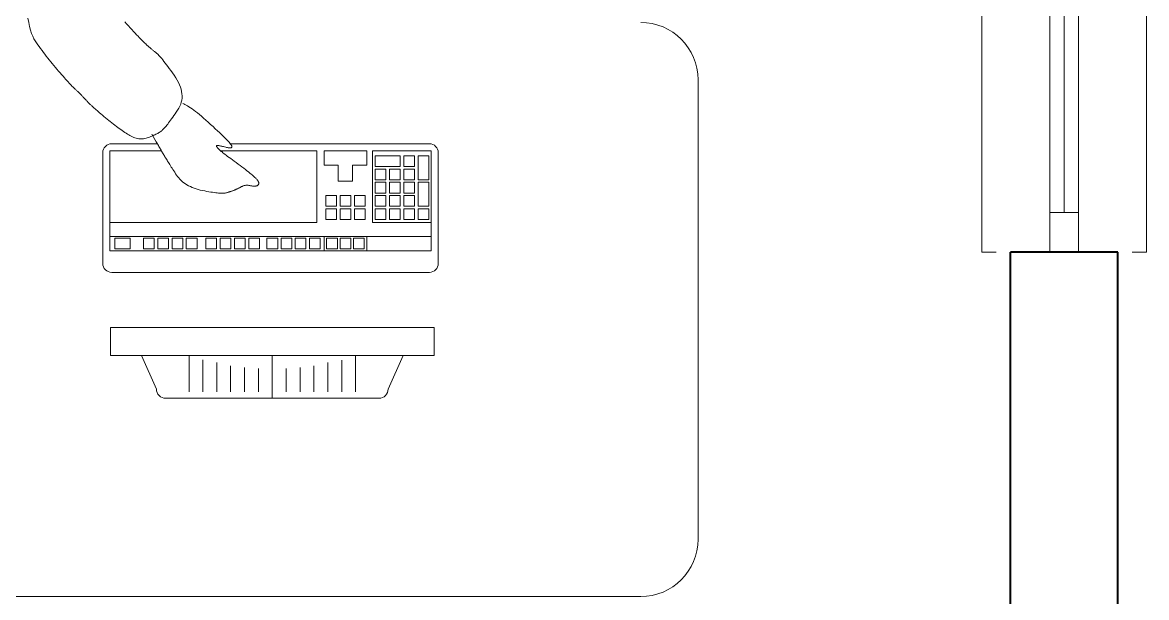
# Model space of a CAD drawing. Header units: millimetres. Extents: x 1393 to 3101, y -2944 to -480.
# Drawn here: x 2944.2 to 3101.1, y -1738 to -1657.8 of the extents above; entities that cross this region are included whole.
import ezdxf

# ---------------------------------------------------------------- set-up
doc = ezdxf.new("R2010")
doc.units = ezdxf.units.MM
for name, color, linetype, lineweight in [('DUVAR', 7, 'Continuous', 40), ('Pencere-kapı', 142, 'Continuous', 20), ('TEFRİŞ_İÇ', 224, 'Continuous', 13)]:
    doc.layers.add(name, color=color, linetype=linetype, lineweight=lineweight)

# ---------------------------------------------------------------- blocks, each defined once
blk = doc.blocks.new('safsf')
at = {"layer": 'Pencere-kapı', "linetype": 'Continuous', "flags": 128}
for points in [[(3080.053171, -1549.821931), (3078.053171, -1549.821931), (3078.053171, -1689.821931), (3080.053171, -1689.821931)], [(3091.553171, -1689.821931), (3091.553171, -1549.821931), (3087.553171, -1549.821931), (3087.553171, -1689.821931), (3091.553171, -1689.821931), (3091.553171, -1684.27463), (3087.553171, -1684.27463), (3089.553171, -1684.27463), (3089.553171, -1555.017708), (3087.553171, -1555.017708), (3091.553171, -1555.017708)], [(3099.053171, -1549.821931), (3101.053171, -1549.821931), (3101.053171, -1689.821931), (3099.053171, -1689.821931)]]:
    blk.add_lwpolyline(points, dxfattribs=at)
blk = doc.blocks.new('A$C22EE4B40')
at = {"layer": 'TEFRİŞ_İÇ', "linetype": 'Continuous'}
for p, q in [((1.02007, 1.353132), (0.079999, 1.353132)), ((1.10007, 0.632652), (1.10007, 1.273132)), ((0.357234, 1.076709), (0.654792, 1.076746)), ((0.389861, 1.017715), (0.389843, 1.067631)), ((0.409222, 1.023284), (0.409205, 1.067633)), ((0.428584, 1.026907), (0.428567, 1.067636)), ((0.447945, 1.031241), (0.447929, 1.067638)), ((0.467307, 1.033694), (0.46729, 1.06764)), ((0.486668, 1.03516), (0.486652, 1.067643)), ((0.506013, 1.076727), (0.506013, 1.01721)), ((0.50603, 1.035649), (0.506014, 1.067645)), ((0.525392, 1.035165), (0.525376, 1.067648)), ((0.544754, 1.033704), (0.544738, 1.06765)), ((0.564116, 1.031255), (0.5641, 1.067652)), ((0.583479, 1.026926), (0.583462, 1.067655)), ((0.602841, 1.023308), (0.602824, 1.067657)), ((0.622204, 1.017743), (0.622185, 1.067659)), ((0.323534, 1.017165), (0.344328, 1.0638)), ((0.688542, 1.01721), (0.667702, 1.063839)), ((0.281939, 0.901113), (0.725151, 0.901113)), ((0.26949, 0.888663), (0.26949, 0.734286)), ((0.737601, 0.888663), (0.737601, 0.734286)), ((0.279449, 0.871233), (0.727641, 0.871233)), ((0.279449, 0.871233), (0.279449, 0.731796)), ((0.286481, 0.868164), (0.30791, 0.868164)), ((0.286481, 0.853224), (0.286481, 0.868164)), ((0.30791, 0.853224), (0.30791, 0.868164)), ((0.326321, 0.853224), (0.326321, 0.868164)), ((0.326321, 0.868164), (0.34126, 0.868164)), ((0.34126, 0.853224), (0.34126, 0.868164)), ((0.34624, 0.853224), (0.34624, 0.868164)), ((0.34624, 0.868164), (0.36118, 0.868164)), ((0.36118, 0.853224), (0.36118, 0.868164)), ((0.36616, 0.853224), (0.36616, 0.868164)), ((0.36616, 0.868164), (0.3811, 0.868164)), ((0.3811, 0.853224), (0.3811, 0.868164)), ((0.38608, 0.853224), (0.38608, 0.868164)), ((0.38608, 0.868164), (0.401019, 0.868164)), ((0.401019, 0.853224), (0.401019, 0.868164)), ((0.413476, 0.853224), (0.413476, 0.868164)), ((0.413476, 0.868164), (0.428416, 0.868164)), ((0.428416, 0.853224), (0.428416, 0.868164)), ((0.433396, 0.853224), (0.433396, 0.868164)), ((0.433396, 0.868164), (0.448336, 0.868164)), ((0.448336, 0.853224), (0.448336, 0.868164)), ((0.453315, 0.853224), (0.453315, 0.868164)), ((0.453315, 0.868164), (0.468255, 0.868164)), ((0.468255, 0.853224), (0.468255, 0.868164)), ((0.473235, 0.868164), (0.488175, 0.868164)), ((0.473235, 0.853224), (0.473235, 0.868164)), ((0.488175, 0.853224), (0.488175, 0.868164)), ((0.498612, 0.853224), (0.498612, 0.868164)), ((0.498612, 0.868164), (0.513552, 0.868164)), ((0.513552, 0.853224), (0.513552, 0.868164)), ((0.518532, 0.853224), (0.518532, 0.868164)), ((0.518532, 0.868164), (0.533471, 0.868164)), ((0.533471, 0.853224), (0.533471, 0.868164)), ((0.537796, 0.853224), (0.537796, 0.868164)), ((0.552736, 0.868164), (0.537796, 0.868164)), ((0.552736, 0.853224), (0.552736, 0.868164)), ((0.557716, 0.853224), (0.557716, 0.868164)), ((0.572656, 0.868164), (0.557716, 0.868164)), ((0.572656, 0.853224), (0.572656, 0.868164)), ((0.578244, 0.871233), (0.578244, 0.851313)), ((0.581891, 0.868171), (0.596831, 0.868171)), ((0.581891, 0.853232), (0.581891, 0.868171)), ((0.596831, 0.853232), (0.596831, 0.868171)), ((0.61546, 0.86817), (0.60052, 0.86817)), ((0.60052, 0.85323), (0.60052, 0.86817)), ((0.61546, 0.85323), (0.61546, 0.86817)), ((0.634109, 0.868167), (0.619169, 0.868167)), ((0.619169, 0.853228), (0.619169, 0.868167)), ((0.634109, 0.853228), (0.634109, 0.868167)), ((0.638003, 0.871233), (0.638003, 0.851313)), ((0.727641, 0.871233), (0.727641, 0.731796)), ((0.279449, 0.851313), (0.727641, 0.851313)), ((0.286481, 0.853224), (0.30791, 0.853224)), ((0.326321, 0.853224), (0.34126, 0.853224)), ((0.34624, 0.853224), (0.36118, 0.853224)), ((0.36616, 0.853224), (0.3811, 0.853224)), ((0.38608, 0.853224), (0.401019, 0.853224)), ((0.413476, 0.853224), (0.428416, 0.853224)), ((0.433396, 0.853224), (0.448336, 0.853224)), ((0.453315, 0.853224), (0.468255, 0.853224)), ((0.473235, 0.853224), (0.488175, 0.853224)), ((0.498612, 0.853224), (0.513552, 0.853224)), ((0.518532, 0.853224), (0.533471, 0.853224)), ((0.552736, 0.853224), (0.537796, 0.853224)), ((0.572656, 0.853224), (0.557716, 0.853224)), ((0.581891, 0.853232), (0.596831, 0.853232)), ((0.61546, 0.85323), (0.60052, 0.85323)), ((0.634109, 0.853228), (0.619169, 0.853228)), ((0.279449, 0.831394), (0.568284, 0.831394)), ((0.568284, 0.831394), (0.568284, 0.731796)), ((0.6459, 0.831394), (0.727641, 0.831394)), ((0.6459, 0.831394), (0.6459, 0.731796)), ((0.580709, 0.81236), (0.580709, 0.8273)), ((0.580709, 0.8273), (0.595648, 0.8273)), ((0.595648, 0.81236), (0.595648, 0.8273)), ((0.600628, 0.81236), (0.600628, 0.8273)), ((0.600628, 0.8273), (0.615568, 0.8273)), ((0.615568, 0.81236), (0.615568, 0.8273)), ((0.620548, 0.81236), (0.620548, 0.8273)), ((0.620548, 0.8273), (0.635488, 0.8273)), ((0.635488, 0.81236), (0.635488, 0.8273)), ((0.649635, 0.8273), (0.664575, 0.8273)), ((0.649635, 0.81236), (0.649635, 0.8273)), ((0.664575, 0.81236), (0.664575, 0.8273)), ((0.669555, 0.8273), (0.684495, 0.8273)), ((0.669555, 0.81236), (0.669555, 0.8273)), ((0.684495, 0.81236), (0.684495, 0.8273)), ((0.689475, 0.8273), (0.704414, 0.8273)), ((0.689475, 0.81236), (0.689475, 0.8273)), ((0.704414, 0.81236), (0.704414, 0.8273)), ((0.709394, 0.8273), (0.724334, 0.8273)), ((0.709394, 0.81236), (0.709394, 0.8273)), ((0.724334, 0.81236), (0.724334, 0.8273)), ((0.580709, 0.81236), (0.595648, 0.81236)), ((0.580709, 0.808906), (0.595648, 0.808906)), ((0.580709, 0.793967), (0.580709, 0.808906)), ((0.595648, 0.793967), (0.595648, 0.808906)), ((0.600628, 0.81236), (0.615568, 0.81236)), ((0.600628, 0.808906), (0.615568, 0.808906)), ((0.600628, 0.793967), (0.600628, 0.808906)), ((0.615568, 0.793967), (0.615568, 0.808906)), ((0.620548, 0.81236), (0.635488, 0.81236)), ((0.620548, 0.808906), (0.635488, 0.808906)), ((0.620548, 0.793967), (0.620548, 0.808906)), ((0.635488, 0.793967), (0.635488, 0.808906)), ((0.649635, 0.81236), (0.664575, 0.81236)), ((0.649635, 0.793967), (0.649635, 0.808906)), ((0.649635, 0.808906), (0.664575, 0.808906)), ((0.664575, 0.793967), (0.664575, 0.808906)), ((0.669555, 0.81236), (0.684495, 0.81236)), ((0.669555, 0.793967), (0.669555, 0.808906)), ((0.669555, 0.808906), (0.684495, 0.808906)), ((0.684495, 0.793967), (0.684495, 0.808906)), ((0.689475, 0.81236), (0.704414, 0.81236)), ((0.689475, 0.793967), (0.689475, 0.808906)), ((0.689475, 0.808906), (0.704414, 0.808906)), ((0.704414, 0.793967), (0.704414, 0.808906)), ((0.709394, 0.81236), (0.724334, 0.81236)), ((0.709394, 0.808906), (0.724334, 0.808906)), ((0.709394, 0.775573), (0.709394, 0.808906)), ((0.724334, 0.775573), (0.724334, 0.808906)), ((0.399671, 0.784686), (0.396904, 0.783743)), ((0.402549, 0.78554), (0.399671, 0.784686)), ((0.405542, 0.786306), (0.402549, 0.78554)), ((0.408646, 0.786985), (0.405542, 0.786306)), ((0.411736, 0.787595), (0.408646, 0.786985)), ((0.414677, 0.788153), (0.411736, 0.787595)), ((0.417472, 0.788658), (0.414677, 0.788153)), ((0.42012, 0.78911), (0.417472, 0.788658)), ((0.422622, 0.789513), (0.42012, 0.78911)), ((0.424976, 0.789862), (0.422622, 0.789513)), ((0.427183, 0.790159), (0.424976, 0.789862)), ((0.429243, 0.790404), (0.427183, 0.790159)), ((0.431158, 0.790598), (0.429243, 0.790404)), ((0.432925, 0.79074), (0.431158, 0.790598)), ((0.434545, 0.79083), (0.432925, 0.79074)), ((0.436018, 0.790867), (0.434545, 0.79083)), ((0.437345, 0.790854), (0.436018, 0.790867)), ((0.438524, 0.790788), (0.437345, 0.790854)), ((0.439557, 0.79067), (0.438524, 0.790788)), ((0.440442, 0.7905), (0.439557, 0.79067)), ((0.441251, 0.790302), (0.440442, 0.7905)), ((0.442052, 0.790098), (0.441251, 0.790302)), ((0.442845, 0.789891), (0.442052, 0.790098)), ((0.44363, 0.789678), (0.442845, 0.789891)), ((0.444408, 0.789461), (0.44363, 0.789678)), ((0.445177, 0.789238), (0.444408, 0.789461)), ((0.445938, 0.789012), (0.445177, 0.789238)), ((0.446691, 0.788779), (0.445938, 0.789012)), ((0.447437, 0.788543), (0.446691, 0.788779)), ((0.448175, 0.788301), (0.447437, 0.788543)), ((0.448905, 0.788055), (0.448175, 0.788301)), ((0.449626, 0.787803), (0.448905, 0.788055)), ((0.450341, 0.787548), (0.449626, 0.787803)), ((0.451047, 0.787287), (0.450341, 0.787548)), ((0.451745, 0.787021), (0.451047, 0.787287)), ((0.452434, 0.78675), (0.451745, 0.787021)), ((0.453121, 0.786475), (0.452434, 0.78675)), ((0.453806, 0.786192), (0.453121, 0.786475)), ((0.454489, 0.785903), (0.453806, 0.786192)), ((0.455169, 0.785608), (0.454489, 0.785903)), ((0.455849, 0.785307), (0.455169, 0.785608)), ((0.456526, 0.785), (0.455849, 0.785307)), ((0.457203, 0.784686), (0.456526, 0.785)), ((0.457877, 0.784365), (0.457203, 0.784686)), ((0.458551, 0.784039), (0.457877, 0.784365)), ((0.580709, 0.793967), (0.595648, 0.793967)), ((0.600628, 0.793967), (0.615568, 0.793967)), ((0.620548, 0.793967), (0.635488, 0.793967)), ((0.649635, 0.793967), (0.664575, 0.793967)), ((0.649635, 0.790513), (0.664575, 0.790513)), ((0.649635, 0.775573), (0.649635, 0.790513)), ((0.664575, 0.775573), (0.664575, 0.790513)), ((0.669555, 0.793967), (0.684495, 0.793967)), ((0.669555, 0.790513), (0.684495, 0.790513)), ((0.669555, 0.775573), (0.669555, 0.790513)), ((0.684495, 0.775573), (0.684495, 0.790513)), ((0.689475, 0.793967), (0.704414, 0.793967)), ((0.689475, 0.790513), (0.704414, 0.790513)), ((0.689475, 0.775573), (0.689475, 0.790513)), ((0.704414, 0.775573), (0.704414, 0.790513)), ((0.375472, 0.769498), (0.373952, 0.767591)), ((0.377106, 0.771317), (0.375472, 0.769498)), ((0.378852, 0.773048), (0.377106, 0.771317)), ((0.380714, 0.774693), (0.378852, 0.773048)), ((0.382687, 0.776249), (0.380714, 0.774693)), ((0.384774, 0.777717), (0.382687, 0.776249)), ((0.386972, 0.779098), (0.384774, 0.777717)), ((0.389287, 0.780391), (0.386972, 0.779098)), ((0.391713, 0.781597), (0.389287, 0.780391)), ((0.394252, 0.782714), (0.391713, 0.781597)), ((0.396904, 0.783743), (0.394252, 0.782714)), ((0.459224, 0.783705), (0.458551, 0.784039)), ((0.459895, 0.783365), (0.459224, 0.783705)), ((0.460563, 0.783019), (0.459895, 0.783365)), ((0.461231, 0.782667), (0.460563, 0.783019)), ((0.461895, 0.782308), (0.461231, 0.782667)), ((0.46256, 0.781944), (0.461895, 0.782308)), ((0.463222, 0.781572), (0.46256, 0.781944)), ((0.463893, 0.781216), (0.463222, 0.781572)), ((0.464578, 0.780897), (0.463893, 0.781216)), ((0.465279, 0.780614), (0.464578, 0.780897)), ((0.465994, 0.780367), (0.465279, 0.780614)), ((0.466728, 0.780158), (0.465994, 0.780367)), ((0.467475, 0.779984), (0.466728, 0.780158)), ((0.468238, 0.779847), (0.467475, 0.779984)), ((0.469015, 0.779746), (0.468238, 0.779847)), ((0.46981, 0.779683), (0.469015, 0.779746)), ((0.470619, 0.779656), (0.46981, 0.779683)), ((0.471445, 0.779666), (0.470619, 0.779656)), ((0.472285, 0.779711), (0.471445, 0.779666)), ((0.473142, 0.779794), (0.472285, 0.779711)), ((0.474013, 0.779913), (0.473142, 0.779794)), ((0.4749, 0.780069), (0.474013, 0.779913)), ((0.475801, 0.780261), (0.4749, 0.780069)), ((0.476695, 0.780456), (0.475801, 0.780261)), ((0.477554, 0.780618), (0.476695, 0.780456)), ((0.478379, 0.78075), (0.477554, 0.780618)), ((0.479168, 0.780848), (0.478379, 0.78075)), ((0.479923, 0.780915), (0.479168, 0.780848)), ((0.480642, 0.780949), (0.479923, 0.780915)), ((0.481329, 0.780952), (0.480642, 0.780949)), ((0.480744, 0.767697), (0.481892, 0.768746)), ((0.481979, 0.780922), (0.481329, 0.780952)), ((0.481892, 0.768746), (0.482893, 0.769704)), ((0.482597, 0.780862), (0.481979, 0.780922)), ((0.483178, 0.780768), (0.482597, 0.780862)), ((0.482893, 0.769704), (0.483743, 0.77057)), ((0.483726, 0.780643), (0.483178, 0.780768)), ((0.484239, 0.780485), (0.483726, 0.780643)), ((0.483743, 0.77057), (0.484444, 0.771345)), ((0.484717, 0.780297), (0.484239, 0.780485)), ((0.484444, 0.771345), (0.484994, 0.772028)), ((0.48516, 0.780075), (0.484717, 0.780297)), ((0.484994, 0.772028), (0.485444, 0.772656)), ((0.485569, 0.779822), (0.48516, 0.780075)), ((0.485444, 0.772656), (0.485842, 0.773261)), ((0.485943, 0.779536), (0.485569, 0.779822)), ((0.485842, 0.773261), (0.486189, 0.773846)), ((0.486275, 0.779225), (0.485943, 0.779536)), ((0.486189, 0.773846), (0.486482, 0.77441)), ((0.486554, 0.778892), (0.486275, 0.779225)), ((0.486482, 0.77441), (0.486725, 0.774953)), ((0.486782, 0.778539), (0.486554, 0.778892)), ((0.486725, 0.774953), (0.486913, 0.775475)), ((0.486956, 0.778164), (0.486782, 0.778539)), ((0.486913, 0.775475), (0.487052, 0.775975)), ((0.48708, 0.777769), (0.486956, 0.778164)), ((0.487052, 0.775975), (0.487135, 0.776455)), ((0.487151, 0.777351), (0.48708, 0.777769)), ((0.487135, 0.776455), (0.48717, 0.776914)), ((0.48717, 0.776914), (0.487151, 0.777351)), ((0.598164, 0.774191), (0.618083, 0.774191)), ((0.598164, 0.774191), (0.598164, 0.751715)), ((0.618083, 0.774191), (0.618083, 0.751715)), ((0.649635, 0.775573), (0.664575, 0.775573)), ((0.649635, 0.772119), (0.664575, 0.772119)), ((0.649635, 0.75718), (0.649635, 0.772119)), ((0.664575, 0.75718), (0.664575, 0.772119)), ((0.669555, 0.775573), (0.684495, 0.775573)), ((0.669555, 0.772119), (0.684495, 0.772119)), ((0.669555, 0.75718), (0.669555, 0.772119)), ((0.684495, 0.75718), (0.684495, 0.772119)), ((0.689475, 0.775573), (0.704414, 0.775573)), ((0.689475, 0.772119), (0.704414, 0.772119)), ((0.689475, 0.75718), (0.689475, 0.772119)), ((0.704414, 0.75718), (0.704414, 0.772119)), ((0.709394, 0.775573), (0.724334, 0.775573)), ((0.709394, 0.772119), (0.724334, 0.772119)), ((0.709394, 0.738786), (0.709394, 0.772119)), ((0.724334, 0.738786), (0.724334, 0.772119)), ((0.365144, 0.754282), (0.364048, 0.752576)), ((0.366281, 0.756041), (0.365144, 0.754282)), ((0.367454, 0.75785), (0.366281, 0.756041)), ((0.368669, 0.75971), (0.367454, 0.75785)), ((0.369921, 0.761621), (0.368669, 0.75971)), ((0.371214, 0.763582), (0.369921, 0.761621)), ((0.372543, 0.765595), (0.371214, 0.763582)), ((0.373952, 0.767591), (0.372543, 0.765595)), ((0.461017, 0.752167), (0.463663, 0.754131)), ((0.463663, 0.754131), (0.466159, 0.756005)), ((0.466159, 0.756005), (0.468506, 0.757787)), ((0.468506, 0.757787), (0.470703, 0.759477)), ((0.470703, 0.759477), (0.47275, 0.761076)), ((0.47275, 0.761076), (0.474648, 0.762583)), ((0.474648, 0.762583), (0.476396, 0.763998)), ((0.476396, 0.763998), (0.477995, 0.765322)), ((0.477995, 0.765322), (0.479444, 0.766555)), ((0.479444, 0.766555), (0.480744, 0.767697)), ((0.649635, 0.75718), (0.664575, 0.75718)), ((0.649635, 0.753726), (0.684495, 0.753726)), ((0.649635, 0.738786), (0.649635, 0.753726)), ((0.669555, 0.75718), (0.684495, 0.75718)), ((0.684495, 0.738786), (0.684495, 0.753726)), ((0.689475, 0.75718), (0.704414, 0.75718)), ((0.689475, 0.753726), (0.704414, 0.753726)), ((0.689475, 0.738786), (0.689475, 0.753726)), ((0.704414, 0.738786), (0.704414, 0.753726)), ((0.355217, 0.738281), (0.35449, 0.737049)), ((0.35594, 0.739506), (0.355217, 0.738281)), ((0.356685, 0.740756), (0.35594, 0.739506)), ((0.357468, 0.742054), (0.356685, 0.740756)), ((0.35829, 0.743405), (0.357468, 0.742054)), ((0.359151, 0.744806), (0.35829, 0.743405)), ((0.360054, 0.746258), (0.359151, 0.744806)), ((0.360993, 0.74776), (0.360054, 0.746258)), ((0.361972, 0.749314), (0.360993, 0.74776)), ((0.362989, 0.750919), (0.361972, 0.749314)), ((0.364048, 0.752576), (0.362989, 0.750919)), ((0.440142, 0.736627), (0.441868, 0.737949)), ((0.441868, 0.737949), (0.443746, 0.739373)), ((0.443746, 0.739373), (0.445776, 0.740902)), ((0.445776, 0.740902), (0.44796, 0.742535)), ((0.44796, 0.742535), (0.450296, 0.744273)), ((0.450296, 0.744273), (0.452784, 0.746115)), ((0.452784, 0.746115), (0.455425, 0.74806)), ((0.455425, 0.74806), (0.458219, 0.75011)), ((0.458219, 0.75011), (0.461017, 0.752167)), ((0.578244, 0.751715), (0.598164, 0.751715)), ((0.578244, 0.751715), (0.578244, 0.731796)), ((0.618083, 0.751715), (0.638003, 0.751715)), ((0.638003, 0.751715), (0.638003, 0.731796)), ((0.649635, 0.738786), (0.684495, 0.738786)), ((0.689475, 0.738786), (0.704414, 0.738786)), ((0.709394, 0.738786), (0.724334, 0.738786)), ((0.279449, 0.731796), (0.351415, 0.731796)), ((0.281939, 0.721836), (0.345686, 0.721836)), ((0.345649, 0.721771), (0.344902, 0.720456)), ((0.346394, 0.723078), (0.345649, 0.721771)), ((0.347137, 0.724379), (0.346394, 0.723078)), ((0.34788, 0.725676), (0.347137, 0.724379)), ((0.34862, 0.726965), (0.34788, 0.725676)), ((0.349359, 0.728248), (0.34862, 0.726965)), ((0.350097, 0.729523), (0.349359, 0.728248)), ((0.350833, 0.730794), (0.350097, 0.729523)), ((0.351567, 0.732058), (0.350833, 0.730794)), ((0.3523, 0.733316), (0.351567, 0.732058)), ((0.353032, 0.734566), (0.3523, 0.733316)), ((0.353761, 0.735811), (0.353032, 0.734566)), ((0.35449, 0.737049), (0.353761, 0.735811)), ((0.42803, 0.724715), (0.428091, 0.724926)), ((0.42803, 0.724531), (0.42803, 0.724715)), ((0.428125, 0.724383), (0.42803, 0.724531)), ((0.428091, 0.724926), (0.428176, 0.725151)), ((0.428317, 0.724274), (0.428125, 0.724383)), ((0.428176, 0.725151), (0.428284, 0.72539)), ((0.428284, 0.72539), (0.428415, 0.725644)), ((0.428605, 0.724201), (0.428317, 0.724274)), ((0.428415, 0.725644), (0.428571, 0.725912)), ((0.428571, 0.725912), (0.428751, 0.726195)), ((0.428991, 0.724166), (0.428605, 0.724201)), ((0.428751, 0.726195), (0.428953, 0.726492)), ((0.428953, 0.726492), (0.429178, 0.726803)), ((0.42947, 0.724167), (0.428991, 0.724166)), ((0.429178, 0.726803), (0.429428, 0.72713)), ((0.429428, 0.72713), (0.429702, 0.72747)), ((0.430048, 0.724206), (0.42947, 0.724167)), ((0.429702, 0.72747), (0.429999, 0.727824)), ((0.429999, 0.727824), (0.430319, 0.728193)), ((0.43072, 0.724282), (0.430048, 0.724206)), ((0.430319, 0.728193), (0.430664, 0.728577)), ((0.430664, 0.728577), (0.431031, 0.728975)), ((0.43149, 0.724396), (0.43072, 0.724282)), ((0.431031, 0.728975), (0.431423, 0.729388)), ((0.431423, 0.729388), (0.431837, 0.729815)), ((0.432356, 0.724547), (0.43149, 0.724396)), ((0.431837, 0.729815), (0.432341, 0.730302)), ((0.432341, 0.730302), (0.432998, 0.730893)), ((0.433319, 0.724736), (0.432356, 0.724547)), ((0.432998, 0.730893), (0.433807, 0.731588)), ((0.434376, 0.72496), (0.433319, 0.724736)), ((0.433807, 0.731588), (0.434768, 0.732387)), ((0.433807, 0.731588), (0.568284, 0.731796)), ((0.435531, 0.725223), (0.434376, 0.72496)), ((0.434768, 0.732387), (0.435883, 0.733291)), ((0.436781, 0.725522), (0.435531, 0.725223)), ((0.435883, 0.733291), (0.437151, 0.734299)), ((0.438129, 0.725859), (0.436781, 0.725522)), ((0.437151, 0.734299), (0.438571, 0.735411)), ((0.439571, 0.726233), (0.438129, 0.725859)), ((0.438571, 0.735411), (0.440142, 0.736627)), ((0.44101, 0.726596), (0.439571, 0.726233)), ((0.442339, 0.726897), (0.44101, 0.726596)), ((0.443559, 0.727137), (0.442339, 0.726897)), ((0.444669, 0.727316), (0.443559, 0.727137)), ((0.445672, 0.727434), (0.444669, 0.727316)), ((0.446565, 0.72749), (0.445672, 0.727434)), ((0.44735, 0.727485), (0.446565, 0.72749)), ((0.446926, 0.721076), (0.447874, 0.722222)), ((0.448025, 0.727419), (0.44735, 0.727485)), ((0.447554, 0.721836), (0.725151, 0.721836)), ((0.447874, 0.722222), (0.448621, 0.723207)), ((0.448593, 0.727294), (0.448025, 0.727419)), ((0.449051, 0.727106), (0.448593, 0.727294)), ((0.448621, 0.723207), (0.44917, 0.724032)), ((0.449401, 0.726857), (0.449051, 0.727106)), ((0.44917, 0.724032), (0.449517, 0.724696)), ((0.449641, 0.726547), (0.449401, 0.726857)), ((0.449517, 0.724696), (0.449712, 0.725251)), ((0.449774, 0.726177), (0.449641, 0.726547)), ((0.449712, 0.725251), (0.449798, 0.725745)), ((0.449798, 0.725745), (0.449774, 0.726177)), ((0.578244, 0.731796), (0.638003, 0.731796)), ((0.6459, 0.731796), (0.727641, 0.731796)), ((0.298401, 0.704745), (0.300281, 0.706008)), ((0.300281, 0.706008), (0.302127, 0.707219)), ((0.302127, 0.707219), (0.303941, 0.708377)), ((0.303941, 0.708377), (0.30572, 0.709482)), ((0.30572, 0.709482), (0.307483, 0.710509)), ((0.307483, 0.710509), (0.309239, 0.711429)), ((0.309239, 0.711429), (0.310991, 0.712243)), ((0.310991, 0.712243), (0.312736, 0.71295)), ((0.312736, 0.71295), (0.314477, 0.713552)), ((0.314477, 0.713552), (0.316212, 0.714047)), ((0.316212, 0.714047), (0.317941, 0.714437)), ((0.317941, 0.714437), (0.319664, 0.714719)), ((0.319664, 0.714719), (0.321383, 0.714896)), ((0.321383, 0.714896), (0.323097, 0.714967)), ((0.323097, 0.714967), (0.324804, 0.714932)), ((0.324804, 0.714932), (0.326505, 0.714791)), ((0.326505, 0.714791), (0.328202, 0.714543)), ((0.328202, 0.714543), (0.329894, 0.714189)), ((0.329894, 0.714189), (0.331579, 0.71373)), ((0.331579, 0.71373), (0.333259, 0.713162)), ((0.333259, 0.713162), (0.334909, 0.712541)), ((0.334909, 0.712541), (0.336504, 0.71191)), ((0.336504, 0.71191), (0.338044, 0.711275)), ((0.338044, 0.711275), (0.339527, 0.710632)), ((0.344154, 0.719134), (0.338163, 0.708542)), ((0.339527, 0.710632), (0.340957, 0.709983)), ((0.340957, 0.709983), (0.342329, 0.709326)), ((0.342329, 0.709326), (0.343647, 0.708663)), ((0.343647, 0.708663), (0.344909, 0.707992)), ((0.344902, 0.720456), (0.344154, 0.719134)), ((0.344909, 0.707992), (0.346116, 0.707316)), ((0.346116, 0.707316), (0.347268, 0.706631)), ((0.347268, 0.706631), (0.348364, 0.705941)), ((0.348364, 0.705941), (0.349405, 0.705243)), ((0.429409, 0.703565), (0.432154, 0.706151)), ((0.432154, 0.706151), (0.4347, 0.708577)), ((0.4347, 0.708577), (0.437046, 0.710843)), ((0.437046, 0.710843), (0.439192, 0.712949)), ((0.439192, 0.712949), (0.441138, 0.714894)), ((0.441138, 0.714894), (0.442885, 0.716681)), ((0.442885, 0.716681), (0.444432, 0.718306)), ((0.444432, 0.718306), (0.44578, 0.719772)), ((0.44578, 0.719772), (0.446926, 0.721076)), ((0.277802, 0.689223), (0.28001, 0.691011)), ((0.28001, 0.691011), (0.282184, 0.692747)), ((0.282184, 0.692747), (0.284328, 0.694431)), ((0.284328, 0.694431), (0.286436, 0.696063)), ((0.286436, 0.696063), (0.288513, 0.697641)), ((0.288513, 0.697641), (0.290555, 0.699166)), ((0.290555, 0.699166), (0.292566, 0.70064)), ((0.292566, 0.70064), (0.294544, 0.702061)), ((0.294544, 0.702061), (0.29649, 0.70343)), ((0.29649, 0.70343), (0.298401, 0.704745)), ((0.349405, 0.705243), (0.350391, 0.704539)), ((0.350391, 0.704539), (0.351321, 0.703828)), ((0.351321, 0.703828), (0.352195, 0.70311)), ((0.352195, 0.70311), (0.353014, 0.702384)), ((0.353014, 0.702384), (0.353839, 0.701595)), ((0.353839, 0.701595), (0.354727, 0.700682)), ((0.354727, 0.700682), (0.35568, 0.699647)), ((0.35568, 0.699647), (0.356697, 0.698489)), ((0.356697, 0.698489), (0.357779, 0.697208)), ((0.357779, 0.697208), (0.358924, 0.695803)), ((0.358924, 0.695803), (0.360135, 0.694275)), ((0.360135, 0.694275), (0.361409, 0.692625)), ((0.361409, 0.692625), (0.362749, 0.690852)), ((0.362749, 0.690852), (0.364153, 0.688955)), ((0.413338, 0.688883), (0.416593, 0.691784)), ((0.416593, 0.691784), (0.419973, 0.694847)), ((0.419973, 0.694847), (0.423318, 0.697914)), ((0.423318, 0.697914), (0.426464, 0.70082)), ((0.426464, 0.70082), (0.429409, 0.703565)), ((0.260116, 0.674323), (0.261649, 0.67564)), ((0.261649, 0.67564), (0.263298, 0.67705)), ((0.263298, 0.67705), (0.265063, 0.678551)), ((0.265063, 0.678551), (0.266945, 0.680147)), ((0.266945, 0.680147), (0.268943, 0.681835)), ((0.268943, 0.681835), (0.271058, 0.683615)), ((0.271058, 0.683615), (0.273288, 0.685487)), ((0.273288, 0.685487), (0.275562, 0.687381)), ((0.275562, 0.687381), (0.277802, 0.689223)), ((0.364153, 0.688955), (0.365621, 0.686936)), ((0.365621, 0.686936), (0.367152, 0.684794)), ((0.367152, 0.684794), (0.368749, 0.682529)), ((0.368749, 0.682529), (0.37041, 0.68014)), ((0.37041, 0.68014), (0.372135, 0.677628)), ((0.372135, 0.677628), (0.373924, 0.674994)), ((0.373924, 0.674994), (0.375615, 0.672277)), ((0.394112, 0.673183), (0.396476, 0.674933)), ((0.396476, 0.674933), (0.39897, 0.676848)), ((0.39897, 0.676848), (0.40159, 0.678926)), ((0.40159, 0.678926), (0.404338, 0.681169)), ((0.404338, 0.681169), (0.407211, 0.683576)), ((0.407211, 0.683576), (0.410212, 0.686148)), ((0.410212, 0.686148), (0.413338, 0.688883)), ((0.243735, 0.658382), (0.244416, 0.659118)), ((0.244416, 0.659118), (0.245078, 0.659832)), ((0.245078, 0.659832), (0.245722, 0.660523)), ((0.245722, 0.660523), (0.246346, 0.661193)), ((0.246346, 0.661193), (0.246952, 0.66184)), ((0.246952, 0.66184), (0.247538, 0.662463)), ((0.247538, 0.662463), (0.248107, 0.663065)), ((0.248107, 0.663065), (0.248656, 0.663645)), ((0.248656, 0.663645), (0.249188, 0.664203)), ((0.249188, 0.664203), (0.249698, 0.664737)), ((0.249698, 0.664737), (0.250192, 0.66525)), ((0.250192, 0.66525), (0.250666, 0.665739)), ((0.250666, 0.665739), (0.251121, 0.666207)), ((0.251121, 0.666207), (0.251557, 0.666652)), ((0.251557, 0.666652), (0.252043, 0.667133)), ((0.252043, 0.667133), (0.252645, 0.667707)), ((0.252645, 0.667707), (0.253363, 0.668375)), ((0.253363, 0.668375), (0.254197, 0.669133)), ((0.254197, 0.669133), (0.255149, 0.669986)), ((0.255149, 0.669986), (0.256216, 0.670932)), ((0.256216, 0.670932), (0.2574, 0.671969)), ((0.2574, 0.671969), (0.258699, 0.673099)), ((0.258699, 0.673099), (0.260116, 0.674323)), ((0.375615, 0.672277), (0.377038, 0.669517)), ((0.377038, 0.669517), (0.378196, 0.666713)), ((0.378196, 0.666713), (0.379088, 0.663864)), ((0.379088, 0.663864), (0.379714, 0.660973)), ((0.379714, 0.660973), (0.380075, 0.658038)), ((0.381099, 0.665527), (0.382578, 0.666129)), ((0.382578, 0.666129), (0.384183, 0.666894)), ((0.384183, 0.666894), (0.385916, 0.667824)), ((0.385916, 0.667824), (0.387774, 0.668917)), ((0.387774, 0.668917), (0.38976, 0.670175)), ((0.38976, 0.670175), (0.391872, 0.671597)), ((0.391872, 0.671597), (0.394112, 0.673183)), ((0.227565, 0.642452), (0.228585, 0.643476)), ((0.228585, 0.643476), (0.229507, 0.644375)), ((0.229507, 0.644375), (0.230331, 0.645151)), ((0.230331, 0.645151), (0.231058, 0.645801)), ((0.231058, 0.645801), (0.23174, 0.646396)), ((0.23174, 0.646396), (0.232424, 0.647004)), ((0.232424, 0.647004), (0.23311, 0.647625)), ((0.23311, 0.647625), (0.233799, 0.648257)), ((0.233799, 0.648257), (0.234494, 0.648903)), ((0.234494, 0.648903), (0.23519, 0.649561)), ((0.23519, 0.649561), (0.235888, 0.650232)), ((0.235888, 0.650232), (0.23659, 0.650915)), ((0.23659, 0.650915), (0.237297, 0.651612)), ((0.237297, 0.651612), (0.238004, 0.652321)), ((0.238004, 0.652321), (0.238715, 0.653043)), ((0.238715, 0.653043), (0.239429, 0.653778)), ((0.239429, 0.653778), (0.240146, 0.654525)), ((0.240146, 0.654525), (0.240866, 0.655285)), ((0.240866, 0.655285), (0.24159, 0.656058)), ((0.24159, 0.656058), (0.242316, 0.656843)), ((0.242316, 0.656843), (0.243036, 0.657624)), ((0.243036, 0.657624), (0.243735, 0.658382)), ((0.378861, 0.645866), (0.377894, 0.642714)), ((0.379563, 0.648974), (0.378861, 0.645866)), ((0.379999, 0.652038), (0.379563, 0.648974)), ((0.38017, 0.65506), (0.379999, 0.652038)), ((0.380075, 0.658038), (0.38017, 0.65506)), ((0.212033, 0.625374), (0.214023, 0.627642)), ((0.214023, 0.627642), (0.215916, 0.629784)), ((0.215916, 0.629784), (0.217713, 0.631803)), ((0.217713, 0.631803), (0.219411, 0.633697)), ((0.219411, 0.633697), (0.221014, 0.635467)), ((0.221014, 0.635467), (0.222517, 0.637113)), ((0.222517, 0.637113), (0.223926, 0.638635)), ((0.223926, 0.638635), (0.225236, 0.640031)), ((0.225236, 0.640031), (0.22645, 0.641304)), ((0.22645, 0.641304), (0.227565, 0.642452)), ((0.371366, 0.629671), (0.369069, 0.626301)), ((0.373396, 0.632997), (0.371366, 0.629671)), ((0.375162, 0.636279), (0.373396, 0.632997)), ((0.37666, 0.639518), (0.375162, 0.636279)), ((0.377894, 0.642714), (0.37666, 0.639518)), ((0.19903, 0.610104), (0.201175, 0.612704)), ((0.201175, 0.612704), (0.203344, 0.615298)), ((0.203344, 0.615298), (0.20554, 0.617885)), ((0.20554, 0.617885), (0.207759, 0.620465)), ((0.207759, 0.620465), (0.209945, 0.622982)), ((0.209945, 0.622982), (0.212033, 0.625374)), ((0.360241, 0.61419), (0.358312, 0.611616)), ((0.362283, 0.616947), (0.360241, 0.61419)), ((0.364434, 0.619883), (0.362283, 0.616947)), ((0.366696, 0.623002), (0.364434, 0.619883)), ((0.369069, 0.626301), (0.366696, 0.623002)), ((0.186699, 0.594378), (0.188691, 0.597015)), ((0.188691, 0.597015), (0.190707, 0.599643)), ((0.190707, 0.599643), (0.19275, 0.602268)), ((0.19275, 0.602268), (0.194818, 0.604886)), ((0.194818, 0.604886), (0.196912, 0.607499)), ((0.196912, 0.607499), (0.19903, 0.610104)), ((0.345932, 0.596616), (0.345111, 0.595857)), ((0.346864, 0.597557), (0.345932, 0.596616)), ((0.347907, 0.598679), (0.346864, 0.597557)), ((0.349061, 0.599984), (0.347907, 0.598679)), ((0.350325, 0.601468), (0.349061, 0.599984)), ((0.351701, 0.603135), (0.350325, 0.601468)), ((0.353186, 0.604983), (0.351701, 0.603135)), ((0.354784, 0.607013), (0.353186, 0.604983)), ((0.356493, 0.609223), (0.354784, 0.607013)), ((0.358312, 0.611616), (0.356493, 0.609223)), ((0.175278, 0.578429), (0.177119, 0.581103)), ((0.177119, 0.581103), (0.178984, 0.58377)), ((0.178984, 0.58377), (0.180875, 0.586431)), ((0.180875, 0.586431), (0.182791, 0.589086)), ((0.182791, 0.589086), (0.184732, 0.591735)), ((0.184732, 0.591735), (0.186699, 0.594378)), ((0.32818, 0.581513), (0.326855, 0.580216)), ((0.329397, 0.582681), (0.32818, 0.581513)), ((0.33051, 0.583719), (0.329397, 0.582681)), ((0.331517, 0.584627), (0.33051, 0.583719)), ((0.332465, 0.585461), (0.331517, 0.584627)), ((0.333392, 0.586272), (0.332465, 0.585461)), ((0.334301, 0.587061), (0.333392, 0.586272)), ((0.33519, 0.587827), (0.334301, 0.587061)), ((0.336061, 0.58857), (0.33519, 0.587827)), ((0.336913, 0.589292), (0.336061, 0.58857)), ((0.337747, 0.589991), (0.336913, 0.589292)), ((0.338561, 0.590668), (0.337747, 0.589991)), ((0.339358, 0.591323), (0.338561, 0.590668)), ((0.340135, 0.591955), (0.339358, 0.591323)), ((0.340894, 0.592566), (0.340135, 0.591955)), ((0.341632, 0.593153), (0.340894, 0.592566)), ((0.342353, 0.593719), (0.341632, 0.593153)), ((0.343054, 0.594261), (0.342353, 0.593719)), ((0.343737, 0.594781), (0.343054, 0.594261)), ((0.3444, 0.595279), (0.343737, 0.594781)), ((0.345111, 0.595857), (0.3444, 0.595279)), ((0.168831, 0.563488), (0.170283, 0.568019)), ((0.170283, 0.568019), (0.17184, 0.572018)), ((0.17184, 0.572018), (0.173506, 0.57549)), ((0.173506, 0.57549), (0.175278, 0.578429)), ((0.312489, 0.565195), (0.310222, 0.562736)), ((0.314653, 0.567526), (0.312489, 0.565195)), ((0.316711, 0.569726), (0.314653, 0.567526)), ((0.318664, 0.571797), (0.316711, 0.569726)), ((0.320511, 0.573739), (0.318664, 0.571797)), ((0.322256, 0.575552), (0.320511, 0.573739)), ((0.323894, 0.577236), (0.322256, 0.575552)), ((0.325428, 0.578791), (0.323894, 0.577236)), ((0.326855, 0.580216), (0.325428, 0.578791)), ((0.165124, 0.546721), (0.166252, 0.55284)), ((0.166252, 0.55284), (0.167488, 0.558429)), ((0.167488, 0.558429), (0.168831, 0.563488)), ((0.302785, 0.554584), (0.300192, 0.551764)), ((0.30537, 0.55743), (0.302785, 0.554584)), ((0.307847, 0.560148), (0.30537, 0.55743)), ((0.310222, 0.562736), (0.307847, 0.560148))]:
    blk.add_line(p, q, dxfattribs=at)
at = {"layer": 'TEFRİŞ_İÇ', "linetype": 'Continuous', "flags": 128}
blk.add_lwpolyline([(0.280289, 0.977904), (0.280289, 1.01721), (0.731737, 1.01721), (0.731737, 0.977904)], close=True, dxfattribs=at)
at = {"layer": 'TEFRİŞ_İÇ', "linetype": 'Continuous'}
for centre, radius, start, end in [((1.02007, 1.273132), 0.08, 0, 90), ((0.357236, 1.063801), 0.012908, 90.00706, 180.00706), ((0.654794, 1.063838), 0.012908, 0.00706, 90.00706), ((0.281939, 0.888663), 0.01245, 90, 180), ((0.725151, 0.888663), 0.01245, 0, 90), ((0.281939, 0.734286), 0.01245, 180, 270), ((0.725151, 0.734286), 0.01245, 270, 0), ((1.02007, 0.632652), 0.08, 270, 0)]:
    blk.add_arc(centre, radius, start, end, dxfattribs=at)

msp = doc.modelspace()

# ---------------------------------------------------------------- linework, layer by layer
at = {"layer": 'DUVAR', "color": 5}
msp.add_line((3097.053171, -1689.821931), (3082.053171, -1689.821931), dxfattribs=at)
at = {"layer": 'DUVAR', "color": 5, "flags": 128}
for points in [[(2997.053171, -1739.821931), (3082.053171, -1739.821931), (3082.053171, -1689.821931)], [(3017.053171, -1754.821931), (3097.053171, -1754.821931), (3097.053171, -1689.821931)]]:
    msp.add_lwpolyline(points, dxfattribs=at)

# ---------------------------------------------------------------- block references
msp.add_blockref('safsf', (0, 0))
at = {"layer": 'TEFRİŞ_İÇ', "linetype": 'Continuous', "lineweight": 15, "xscale": -100, "yscale": 100, "zscale": 100, "rotation": 180}
msp.add_blockref('A$C22EE4B40', (2928.477182, -1602.508738), dxfattribs=at)

doc.saveas('drawing.dxf')
